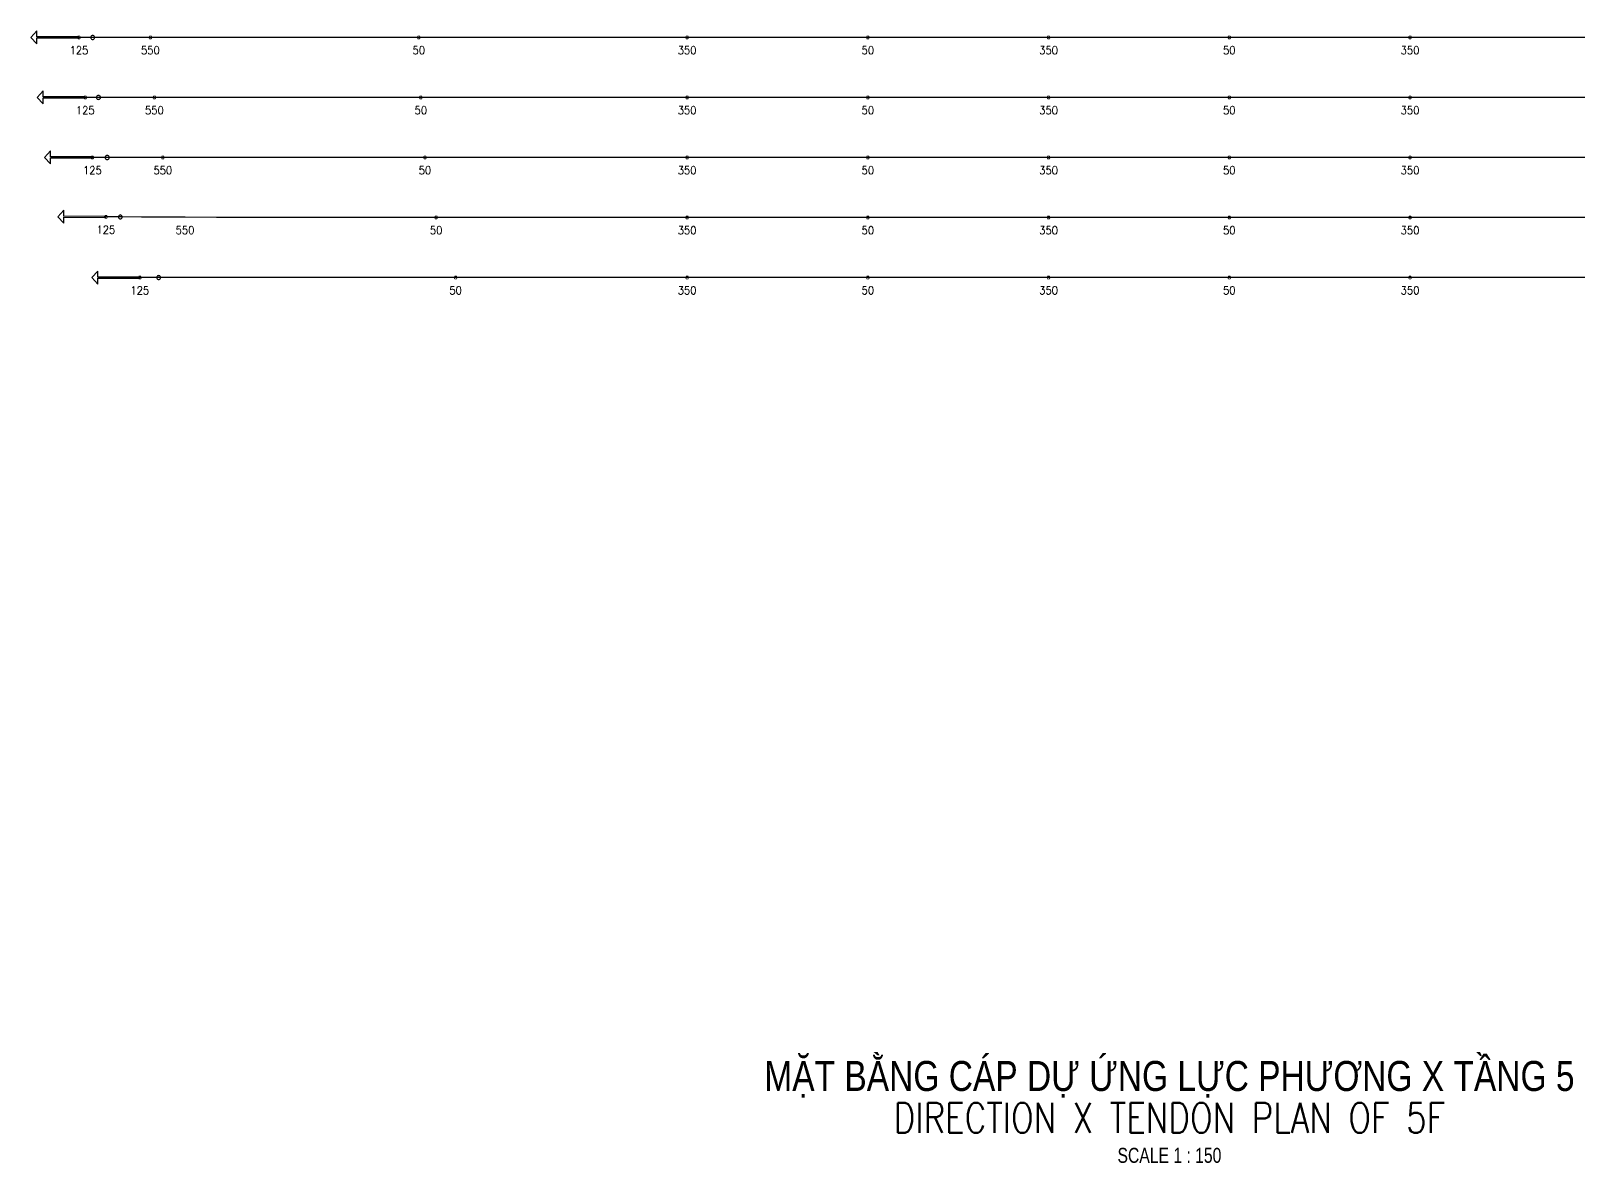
# Model space of a CAD drawing. Header units: millimetres. Extents: x -109376 to 505271, y -20580 to 113678.
# Drawn here: x 287500 to 326172, y 18374 to 46661 of the extents above; entities that cross this region are included whole.
import ezdxf
from ezdxf.enums import TextEntityAlignment as Align

# ---------------------------------------------------------------- set-up
doc = ezdxf.new("R2010")
doc.units = ezdxf.units.MM
doc.layers.add('Current_plane_Tendon', color=7, linetype='Continuous', true_color=0xab0000)
for name, color, linetype, lineweight in [('NDC_S_ANNO', 7, 'Continuous', 20), ('NDC_S_ENG TITLE', 3, 'Continuous', 20), ('NDC_S_TEXT SYMBOL', 7, 'Continuous', 20), ('NDC_S_VN TITLE', 6, 'Continuous', 35)]:
    doc.layers.add(name, color=color, linetype=linetype, lineweight=lineweight)
doc.styles.add('NDC_ANNO', font='', dxfattribs={"width": 0.8})
doc.styles.add('NDC_EN TXT', font='romans.shx', dxfattribs={"width": 0.8})
doc.styles.add('NDC_VIE TXT', font='arial.ttf', dxfattribs={"width": 0.8})
doc.styles.get("Standard").update_dxf_attribs({"font": 'arial.ttf'})
doc.styles.get('NDC_ANNO').set_extended_font_data('Dotum')

# ---------------------------------------------------------------- blocks, each defined once
blk = doc.blocks.new('Drawing name_symbol')
at = {"layer": 'NDC_S_ENG TITLE', "style": 'NDC_EN TXT', "width": 0.8}
blk.add_attdef('SECTDET1', text='', height=5, dxfattribs=at).set_placement((0, 1.01), align=Align.CENTER)
at = {"layer": 'NDC_S_TEXT SYMBOL', "lineweight": 25, "style": 'NDC_ANNO', "width": 0.8}
blk.add_attdef('SSCALE', text='', height=2.5, dxfattribs=at).set_placement((0, -4), align=Align.CENTER)
at = {"layer": 'NDC_S_VN TITLE', "style": 'NDC_VIE TXT', "width": 0.8}
blk.add_attdef('SECTDET2', text='', height=5, dxfattribs=at).set_placement((0, 7.97), align=Align.CENTER)
blk = doc.blocks.new('fdsfsdfdsf')
at = {"layer": 'Current_plane_Tendon', "color": 14, "linetype": 'Continuous', "true_color": 0xab0000}
for points, elevation in [([(413395, 305314), (412345, 305314), (412345, 305464), (412195, 305302), (412345, 305140), (412345, 305290), (413395, 305290)], 59), ([(413788, 305302), (413785, 305318), (413778, 305332), (413767, 305343), (413753, 305350), (413738, 305352), (413722, 305350), (413708, 305343), (413697, 305332), (413690, 305318), (413688, 305302), (413690, 305287), (413697, 305273), (413708, 305262), (413722, 305255), (413738, 305252), (413753, 305255), (413767, 305262), (413778, 305273), (413785, 305287), (413788, 305302)], 180), ([(413553, 303815), (412503, 303815), (412503, 303965), (412353, 303803), (412503, 303641), (412503, 303791), (413553, 303791)], 58), ([(413934, 303803), (413931, 303819), (413924, 303833), (413913, 303844), (413899, 303851), (413884, 303853), (413868, 303851), (413854, 303844), (413843, 303833), (413836, 303819), (413834, 303803), (413836, 303788), (413843, 303774), (413854, 303763), (413868, 303756), (413884, 303753), (413899, 303756), (413913, 303763), (413924, 303774), (413931, 303788), (413934, 303803)], 180), ([(413731, 302315), (412681, 302315), (412681, 302465), (412531, 302303), (412681, 302141), (412681, 302291), (413731, 302291)], 55), ([(414151, 302303), (414148, 302318), (414141, 302332), (414130, 302343), (414116, 302350), (414101, 302353), (414085, 302350), (414072, 302343), (414060, 302332), (414053, 302318), (414051, 302303), (414053, 302287), (414060, 302273), (414072, 302262), (414085, 302255), (414101, 302253), (414116, 302255), (414130, 302262), (414141, 302273), (414148, 302287), (414151, 302303)], 180), ([(414070, 300831), (413020, 300835), (413020, 300985), (412870, 300824), (413019, 300661), (413020, 300811), (414070, 300807)], 61), ([(414478, 300817), (414476, 300832), (414468, 300846), (414457, 300857), (414443, 300865), (414428, 300867), (414413, 300865), (414399, 300857), (414388, 300846), (414380, 300832), (414378, 300817), (414380, 300802), (414388, 300788), (414399, 300777), (414413, 300769), (414428, 300767), (414443, 300769), (414457, 300777), (414468, 300788), (414476, 300802), (414478, 300817)], 180), ([(414917, 299313), (413867, 299313), (413867, 299463), (413717, 299301), (413867, 299139), (413867, 299289), (414917, 299289)], 64), ([(415438, 299301), (415435, 299317), (415428, 299331), (415417, 299342), (415403, 299349), (415388, 299351), (415372, 299349), (415358, 299342), (415347, 299331), (415340, 299317), (415338, 299301), (415340, 299286), (415347, 299272), (415358, 299261), (415372, 299254), (415388, 299251), (415403, 299254), (415417, 299261), (415428, 299272), (415435, 299286), (415438, 299301)], 189)]:
    blk.add_lwpolyline(points, close=True, dxfattribs=dict(at, elevation=elevation))
for points, elevation in [([(413435, 305302, 20, 20, 0), (413415, 305337, 20, 20, 0), (413375, 305337, 20, 20, 0), (413355, 305302, 20, 20, 0), (413375, 305268, 20, 20, 0), (413415, 305268, 20, 20, 0)], 59), ([(415222, 305303, 20, 20, 0), (415202, 305338, 20, 20, 0), (415162, 305338, 20, 20, 0), (415142, 305303, 20, 20, 0), (415162, 305269, 20, 20, 0), (415202, 305269, 20, 20, 0)], 130), ([(421929, 305303, 20, 20, 0), (421909, 305338, 20, 20, 0), (421869, 305338, 20, 20, 0), (421849, 305303, 20, 20, 0), (421869, 305269, 20, 20, 0), (421909, 305269, 20, 20, 0)], -20), ([(428637, 305303, 20, 20, 0), (428617, 305338, 20, 20, 0), (428577, 305338, 20, 20, 0), (428557, 305303, 20, 20, 0), (428577, 305269, 20, 20, 0), (428617, 305269, 20, 20, 0)], 130), ([(433155, 305303, 20, 20, 0), (433135, 305338, 20, 20, 0), (433095, 305338, 20, 20, 0), (433075, 305303, 20, 20, 0), (433095, 305269, 20, 20, 0), (433135, 305269, 20, 20, 0)], -20), ([(437672, 305303, 20, 20, 0), (437652, 305338, 20, 20, 0), (437612, 305338, 20, 20, 0), (437592, 305303, 20, 20, 0), (437612, 305269, 20, 20, 0), (437652, 305269, 20, 20, 0)], 130), ([(442190, 305303, 20, 20, 0), (442170, 305338, 20, 20, 0), (442130, 305338, 20, 20, 0), (442110, 305303, 20, 20, 0), (442130, 305269, 20, 20, 0), (442170, 305269, 20, 20, 0)], -20), ([(446707, 305303, 20, 20, 0), (446687, 305338, 20, 20, 0), (446647, 305338, 20, 20, 0), (446627, 305303, 20, 20, 0), (446647, 305269, 20, 20, 0), (446687, 305269, 20, 20, 0)], 130), ([(413593, 303803, 20, 20, 0), (413573, 303838, 20, 20, 0), (413533, 303838, 20, 20, 0), (413513, 303803, 20, 20, 0), (413533, 303768, 20, 20, 0), (413573, 303768, 20, 20, 0)], 58), ([(415322, 303803, 20, 20, 0), (415302, 303838, 20, 20, 0), (415262, 303838, 20, 20, 0), (415242, 303803, 20, 20, 0), (415262, 303769, 20, 20, 0), (415302, 303769, 20, 20, 0)], 130), ([(421980, 303803, 20, 20, 0), (421960, 303838, 20, 20, 0), (421920, 303838, 20, 20, 0), (421900, 303803, 20, 20, 0), (421920, 303769, 20, 20, 0), (421960, 303769, 20, 20, 0)], -20), ([(428637, 303803, 20, 20, 0), (428617, 303838, 20, 20, 0), (428577, 303838, 20, 20, 0), (428557, 303803, 20, 20, 0), (428577, 303769, 20, 20, 0), (428617, 303769, 20, 20, 0)], 130), ([(433155, 303803, 20, 20, 0), (433135, 303838, 20, 20, 0), (433095, 303838, 20, 20, 0), (433075, 303803, 20, 20, 0), (433095, 303769, 20, 20, 0), (433135, 303769, 20, 20, 0)], -20), ([(437672, 303803, 20, 20, 0), (437652, 303838, 20, 20, 0), (437612, 303838, 20, 20, 0), (437592, 303803, 20, 20, 0), (437612, 303769, 20, 20, 0), (437652, 303769, 20, 20, 0)], 130), ([(442190, 303803, 20, 20, 0), (442170, 303838, 20, 20, 0), (442130, 303838, 20, 20, 0), (442110, 303803, 20, 20, 0), (442130, 303769, 20, 20, 0), (442170, 303769, 20, 20, 0)], -20), ([(446707, 303803, 20, 20, 0), (446687, 303838, 20, 20, 0), (446647, 303838, 20, 20, 0), (446627, 303803, 20, 20, 0), (446647, 303769, 20, 20, 0), (446687, 303769, 20, 20, 0)], 130), ([(413771, 302303, 20, 20, 0), (413751, 302337, 20, 20, 0), (413711, 302337, 20, 20, 0), (413691, 302303, 20, 20, 0), (413711, 302268, 20, 20, 0), (413751, 302268, 20, 20, 0)], 55), ([(415532, 302303, 20, 20, 0), (415512, 302338, 20, 20, 0), (415472, 302338, 20, 20, 0), (415452, 302303, 20, 20, 0), (415472, 302269, 20, 20, 0), (415512, 302269, 20, 20, 0)], 130), ([(422085, 302303, 20, 20, 0), (422065, 302338, 20, 20, 0), (422025, 302338, 20, 20, 0), (422005, 302303, 20, 20, 0), (422025, 302269, 20, 20, 0), (422065, 302269, 20, 20, 0)], -20), ([(428637, 302303, 20, 20, 0), (428617, 302338, 20, 20, 0), (428577, 302338, 20, 20, 0), (428557, 302303, 20, 20, 0), (428577, 302269, 20, 20, 0), (428617, 302269, 20, 20, 0)], 130), ([(433155, 302303, 20, 20, 0), (433135, 302338, 20, 20, 0), (433095, 302338, 20, 20, 0), (433075, 302303, 20, 20, 0), (433095, 302269, 20, 20, 0), (433135, 302269, 20, 20, 0)], -20), ([(437672, 302303, 20, 20, 0), (437652, 302338, 20, 20, 0), (437612, 302338, 20, 20, 0), (437592, 302303, 20, 20, 0), (437612, 302269, 20, 20, 0), (437652, 302269, 20, 20, 0)], 130), ([(442190, 302303, 20, 20, 0), (442170, 302338, 20, 20, 0), (442130, 302338, 20, 20, 0), (442110, 302303, 20, 20, 0), (442130, 302269, 20, 20, 0), (442170, 302269, 20, 20, 0)], -20), ([(446707, 302303, 20, 20, 0), (446687, 302338, 20, 20, 0), (446647, 302338, 20, 20, 0), (446627, 302303, 20, 20, 0), (446647, 302269, 20, 20, 0), (446687, 302269, 20, 20, 0)], 130), ([(414110, 300819, 20, 20, 0), (414090, 300853, 20, 20, 0), (414050, 300853, 20, 20, 0), (414030, 300819, 20, 20, 0), (414050, 300784, 20, 20, 0), (414090, 300784, 20, 20, 0)], 61), ([(422363, 300806, 20, 20, 0), (422343, 300840, 20, 20, 0), (422303, 300840, 20, 20, 0), (422283, 300806, 20, 20, 0), (422303, 300771, 20, 20, 0), (422343, 300771, 20, 20, 0)], -20), ([(428637, 300803, 20, 20, 0), (428617, 300838, 20, 20, 0), (428577, 300838, 20, 20, 0), (428557, 300803, 20, 20, 0), (428577, 300769, 20, 20, 0), (428617, 300769, 20, 20, 0)], 130), ([(433155, 300803, 20, 20, 0), (433135, 300838, 20, 20, 0), (433095, 300838, 20, 20, 0), (433075, 300803, 20, 20, 0), (433095, 300769, 20, 20, 0), (433135, 300769, 20, 20, 0)], -20), ([(437672, 300803, 20, 20, 0), (437652, 300838, 20, 20, 0), (437612, 300838, 20, 20, 0), (437592, 300803, 20, 20, 0), (437612, 300769, 20, 20, 0), (437652, 300769, 20, 20, 0)], 130), ([(442190, 300803, 20, 20, 0), (442170, 300838, 20, 20, 0), (442130, 300838, 20, 20, 0), (442110, 300803, 20, 20, 0), (442130, 300769, 20, 20, 0), (442170, 300769, 20, 20, 0)], -20), ([(446707, 300803, 20, 20, 0), (446687, 300838, 20, 20, 0), (446647, 300838, 20, 20, 0), (446627, 300803, 20, 20, 0), (446647, 300769, 20, 20, 0), (446687, 300769, 20, 20, 0)], 130), ([(414957, 299301, 20, 20, 0), (414937, 299336, 20, 20, 0), (414897, 299336, 20, 20, 0), (414877, 299301, 20, 20, 0), (414897, 299267, 20, 20, 0), (414937, 299267, 20, 20, 0)], 64), ([(422851, 299303, 20, 20, 0), (422831, 299338, 20, 20, 0), (422791, 299338, 20, 20, 0), (422771, 299303, 20, 20, 0), (422791, 299269, 20, 20, 0), (422831, 299269, 20, 20, 0)], -20), ([(428637, 299303, 20, 20, 0), (428617, 299338, 20, 20, 0), (428577, 299338, 20, 20, 0), (428557, 299303, 20, 20, 0), (428577, 299269, 20, 20, 0), (428617, 299269, 20, 20, 0)], 130), ([(433155, 299303, 20, 20, 0), (433135, 299338, 20, 20, 0), (433095, 299338, 20, 20, 0), (433075, 299303, 20, 20, 0), (433095, 299269, 20, 20, 0), (433135, 299269, 20, 20, 0)], -20), ([(437672, 299303, 20, 20, 0), (437652, 299338, 20, 20, 0), (437612, 299338, 20, 20, 0), (437592, 299303, 20, 20, 0), (437612, 299269, 20, 20, 0), (437652, 299269, 20, 20, 0)], 130), ([(442190, 299303, 20, 20, 0), (442170, 299338, 20, 20, 0), (442130, 299338, 20, 20, 0), (442110, 299303, 20, 20, 0), (442130, 299269, 20, 20, 0), (442170, 299269, 20, 20, 0)], -20), ([(446707, 299303, 20, 20, 0), (446687, 299338, 20, 20, 0), (446647, 299338, 20, 20, 0), (446627, 299303, 20, 20, 0), (446647, 299269, 20, 20, 0), (446687, 299269, 20, 20, 0)], 130)]:
    blk.add_lwpolyline(points, format="xyseb", close=True, dxfattribs=dict(at, elevation=elevation))
for points in [[(415182, 305303, 130), (415028, 305303, 129), (414875, 305303, 127), (414721, 305303, 123), (414567, 305303, 118), (414414, 305303, 111), (413968, 305302, 224), (413815, 305302, 214), (413661, 305302, 203), (413507, 305302, 190), (413354, 305302, 176)], [(428597, 305303, 130), (427759, 305303, 125), (426920, 305303, 111), (426082, 305303, 88), (425243, 305303, 55), (424405, 305303, 22), (423566, 305303, -1), (422728, 305303, -15), (421889, 305303, -20), (421051, 305303, -15), (420212, 305303, -1), (419374, 305303, 22), (418536, 305303, 55), (417697, 305303, 88), (416859, 305303, 111), (416020, 305303, 125), (415182, 305303, 130)], [(437632, 305303, 130), (437067, 305303, 125), (436503, 305303, 111), (435938, 305303, 88), (435373, 305303, 55), (434809, 305303, 22), (434244, 305303, -1), (433679, 305303, -15), (433115, 305303, -20), (432550, 305303, -15), (431985, 305303, -1), (431420, 305303, 22), (430856, 305303, 55), (430291, 305303, 88), (429726, 305303, 111), (429162, 305303, 125), (428597, 305303, 130)], [(446667, 305303, 130), (446102, 305303, 125), (445538, 305303, 111), (444973, 305303, 88), (444408, 305303, 55), (443844, 305303, 22), (443279, 305303, -1), (442714, 305303, -15), (442150, 305303, -20), (441585, 305303, -15), (441020, 305303, -1), (440456, 305303, 22), (439891, 305303, 55), (439326, 305303, 88), (438761, 305303, 111), (438197, 305303, 125), (437632, 305303, 130)], [(455578, 305303, 130), (455022, 305303, 125), (454465, 305303, 111), (453908, 305303, 88), (453351, 305303, 55), (452794, 305303, 22), (452237, 305303, -1), (451680, 305303, -15), (451123, 305303, -20), (450566, 305303, -15), (450009, 305303, -1), (449452, 305303, 22), (448895, 305303, 55), (448338, 305303, 88), (447781, 305303, 111), (447224, 305303, 125), (446667, 305303, 130)], [(415282, 303803, 130), (415150, 303803, 129), (415018, 303803, 128), (414886, 303803, 124), (414754, 303803, 120), (414622, 303803, 115), (414181, 303803, 229), (414049, 303803, 221), (413917, 303803, 212), (413785, 303803, 202), (413653, 303803, 190), (413521, 303803, 177)], [(428597, 303803, 130), (427765, 303803, 125), (426933, 303803, 111), (426100, 303803, 88), (425268, 303803, 55), (424436, 303803, 22), (423604, 303803, -1), (422772, 303803, -15), (421940, 303803, -20), (421107, 303803, -15), (420275, 303803, -1), (419443, 303803, 22), (418611, 303803, 55), (417779, 303803, 88), (416947, 303803, 111), (416114, 303803, 125), (415282, 303803, 130)], [(437632, 303803, 130), (437067, 303803, 125), (436503, 303803, 111), (435938, 303803, 88), (435373, 303803, 55), (434809, 303803, 22), (434244, 303803, -1), (433679, 303803, -15), (433115, 303803, -20), (432550, 303803, -15), (431985, 303803, -1), (431420, 303803, 22), (430856, 303803, 55), (430291, 303803, 88), (429726, 303803, 111), (429162, 303803, 125), (428597, 303803, 130)], [(446667, 303803, 130), (446102, 303803, 125), (445538, 303803, 111), (444973, 303803, 88), (444408, 303803, 55), (443844, 303803, 22), (443279, 303803, -1), (442714, 303803, -15), (442150, 303803, -20), (441585, 303803, -15), (441020, 303803, -1), (440456, 303803, 22), (439891, 303803, 55), (439326, 303803, 88), (438761, 303803, 111), (438197, 303803, 125), (437632, 303803, 130)], [(455578, 303803, 130), (455022, 303803, 125), (454465, 303803, 111), (453908, 303803, 88), (453351, 303803, 55), (452794, 303803, 22), (452237, 303803, -1), (451680, 303803, -15), (451123, 303803, -20), (450566, 303803, -15), (450009, 303803, -1), (449452, 303803, 22), (448895, 303803, 55), (448338, 303803, 88), (447781, 303803, 111), (447224, 303803, 125), (446667, 303803, 130)], [(415492, 302303, 130), (415345, 302303, 129), (415197, 302303, 127), (415049, 302303, 123), (414901, 302303, 118), (414470, 302303, 236), (414323, 302303, 228), (414175, 302303, 218), (414027, 302303, 207), (413879, 302303, 194), (413731, 302303, 180)], [(428597, 302303, 130), (427778, 302303, 125), (426959, 302303, 111), (426140, 302303, 88), (425321, 302303, 55), (424502, 302303, 22), (423683, 302303, -1), (422864, 302303, -15), (422045, 302303, -20), (421226, 302303, -15), (420407, 302303, -1), (419588, 302303, 22), (418768, 302303, 55), (417949, 302303, 88), (417130, 302303, 111), (416311, 302303, 125), (415492, 302303, 130)], [(437632, 302303, 130), (437067, 302303, 125), (436503, 302303, 111), (435938, 302303, 88), (435373, 302303, 55), (434809, 302303, 22), (434244, 302303, -1), (433679, 302303, -15), (433115, 302303, -20), (432550, 302303, -15), (431985, 302303, -1), (431420, 302303, 22), (430856, 302303, 55), (430291, 302303, 88), (429726, 302303, 111), (429162, 302303, 125), (428597, 302303, 130)], [(446667, 302303, 130), (446102, 302303, 125), (445538, 302303, 111), (444973, 302303, 88), (444408, 302303, 55), (443844, 302303, 22), (443279, 302303, -1), (442714, 302303, -15), (442150, 302303, -20), (441585, 302303, -15), (441020, 302303, -1), (440456, 302303, 22), (439891, 302303, 55), (439326, 302303, 88), (438761, 302303, 111), (438197, 302303, 125), (437632, 302303, 130)], [(455578, 302303, 130), (455022, 302303, 125), (454465, 302303, 111), (453908, 302303, 88), (453351, 302303, 55), (452794, 302303, 22), (452237, 302303, -1), (451680, 302303, -15), (451123, 302303, -20), (450566, 302303, -15), (450009, 302303, -1), (449452, 302303, 22), (448895, 302303, 55), (448338, 302303, 88), (447781, 302303, 111), (447224, 302303, 125), (446667, 302303, 130)], [(416049, 300808, 130), (415894, 300808, 129), (415738, 300809, 128), (415583, 300810, 124), (415428, 300810, 120), (415273, 300811, 115), (415117, 300812, 108), (414962, 300813, 100), (414467, 300817, 210), (414312, 300817, 199), (414156, 300818, 187), (414070, 300819, 180)], [(428597, 300803, 130), (427813, 300804, 125), (427028, 300804, 111), (426244, 300804, 88), (425460, 300804, 55), (424676, 300805, 22), (423891, 300805, -1), (423107, 300805, -15), (422323, 300806, -20), (421539, 300806, -15), (420754, 300806, -1), (419970, 300806, 22), (419186, 300807, 55), (418402, 300807, 88), (417617, 300807, 111), (416833, 300807, 125), (416049, 300808, 130)], [(437632, 300803, 130), (437067, 300803, 125), (436503, 300803, 111), (435938, 300803, 88), (435373, 300803, 55), (434809, 300803, 22), (434244, 300803, -1), (433679, 300803, -15), (433115, 300803, -20), (432550, 300803, -15), (431985, 300803, -1), (431420, 300803, 22), (430856, 300803, 55), (430291, 300803, 88), (429726, 300803, 111), (429162, 300803, 125), (428597, 300803, 130)], [(446667, 300803, 130), (446102, 300803, 125), (445538, 300803, 111), (444973, 300803, 88), (444408, 300803, 55), (443844, 300803, 22), (443279, 300803, -1), (442714, 300803, -15), (442150, 300803, -20), (441585, 300803, -15), (441020, 300803, -1), (440456, 300803, 22), (439891, 300803, 55), (439326, 300803, 88), (438761, 300803, 111), (438197, 300803, 125), (437632, 300803, 130)], [(455578, 300803, 130), (455022, 300803, 125), (454465, 300803, 111), (453908, 300803, 88), (453351, 300803, 55), (452794, 300803, 22), (452237, 300803, -1), (451680, 300803, -15), (451123, 300803, -20), (450566, 300803, -15), (450009, 300803, -1), (449452, 300803, 22), (448895, 300803, 55), (448338, 300803, 88), (447781, 300803, 111), (447224, 300803, 125), (446667, 300803, 130)], [(417025, 299303, 130), (416853, 299303, 129), (416682, 299303, 128), (416511, 299303, 124), (416339, 299303, 120), (415822, 299301, 230), (415651, 299301, 223), (415479, 299301, 215), (415308, 299301, 206), (415137, 299301, 195), (414965, 299301, 184), (414917, 299301, 180)], [(428597, 299303, 130), (427874, 299303, 125), (427150, 299303, 111), (426427, 299303, 88), (425704, 299303, 55), (424981, 299303, 22), (424257, 299303, -1), (423534, 299303, -15), (422811, 299303, -20), (422088, 299303, -15), (421364, 299303, -1), (420641, 299303, 22), (419918, 299303, 55), (419194, 299303, 88), (418471, 299303, 111), (417748, 299303, 125), (417025, 299303, 130)], [(437632, 299303, 130), (437067, 299303, 125), (436503, 299303, 111), (435938, 299303, 88), (435373, 299303, 55), (434809, 299303, 22), (434244, 299303, -1), (433679, 299303, -15), (433115, 299303, -20), (432550, 299303, -15), (431985, 299303, -1), (431420, 299303, 22), (430856, 299303, 55), (430291, 299303, 88), (429726, 299303, 111), (429162, 299303, 125), (428597, 299303, 130)], [(446667, 299303, 130), (446102, 299303, 125), (445538, 299303, 111), (444973, 299303, 88), (444408, 299303, 55), (443844, 299303, 22), (443279, 299303, -1), (442714, 299303, -15), (442150, 299303, -20), (441585, 299303, -15), (441020, 299303, -1), (440456, 299303, 22), (439891, 299303, 55), (439326, 299303, 88), (438761, 299303, 111), (438197, 299303, 125), (437632, 299303, 130)], [(455578, 299303, 130), (455022, 299303, 125), (454465, 299303, 111), (453908, 299303, 88), (453351, 299303, 55), (452794, 299303, 22), (452237, 299303, -1), (451680, 299303, -15), (451123, 299303, -20), (450566, 299303, -15), (450009, 299303, -1), (449452, 299303, 22), (448895, 299303, 55), (448338, 299303, 88), (447781, 299303, 111), (447224, 299303, 125), (446667, 299303, 130)]]:
    blk.add_polyline3d(points, dxfattribs=at)
at = {"layer": 'Current_plane_Tendon', "color": 14, "linetype": 'Continuous', "true_color": 0xab0000, "char_height": 200, "attachment_point": 5}
for s, insert in [('\\FSTANDARD.shx;125', (413395, 304982, 180)), ('\\FSTANDARD.shx;550', (415182, 304983, 130)), ('\\FSTANDARD.shx;50', (421889, 304983, -20)), ('\\FSTANDARD.shx;350', (428597, 304983, 130)), ('\\FSTANDARD.shx;50', (433115, 304983, -20)), ('\\FSTANDARD.shx;350', (437632, 304983, 130)), ('\\FSTANDARD.shx;50', (442150, 304983, -20)), ('\\FSTANDARD.shx;350', (446667, 304983, 130)), ('\\FSTANDARD.shx;125', (413553, 303483, 180)), ('\\FSTANDARD.shx;550', (415282, 303483, 130)), ('\\FSTANDARD.shx;50', (421940, 303483, -20)), ('\\FSTANDARD.shx;350', (428597, 303483, 130)), ('\\FSTANDARD.shx;50', (433115, 303483, -20)), ('\\FSTANDARD.shx;350', (437632, 303483, 130)), ('\\FSTANDARD.shx;50', (442150, 303483, -20)), ('\\FSTANDARD.shx;350', (446667, 303483, 130)), ('\\FSTANDARD.shx;125', (413731, 301983, 180)), ('\\FSTANDARD.shx;550', (415492, 301983, 130)), ('\\FSTANDARD.shx;50', (422045, 301983, -20)), ('\\FSTANDARD.shx;350', (428597, 301983, 130)), ('\\FSTANDARD.shx;50', (433115, 301983, -20)), ('\\FSTANDARD.shx;350', (437632, 301983, 130)), ('\\FSTANDARD.shx;50', (442150, 301983, -20)), ('\\FSTANDARD.shx;350', (446667, 301983, 130)), ('\\FSTANDARD.shx;50', (433115, 300483, -20)), ('\\FSTANDARD.shx;350', (437632, 300483, 130)), ('\\FSTANDARD.shx;50', (442150, 300483, -20)), ('\\FSTANDARD.shx;350', (446667, 300483, 130)), ('\\FSTANDARD.shx;125', (414917, 298981, 180)), ('\\FSTANDARD.shx;50', (422811, 298983, -20)), ('\\FSTANDARD.shx;350', (428597, 298983, 130)), ('\\FSTANDARD.shx;50', (433115, 298983, -20)), ('\\FSTANDARD.shx;350', (437632, 298983, 130)), ('\\FSTANDARD.shx;50', (442150, 298983, -20)), ('\\FSTANDARD.shx;350', (446667, 298983, 130))]:
    blk.add_mtext(s, dxfattribs=dict(at, insert=insert))
for s, insert, rotation in [('\\FSTANDARD.shx;125', (414068, 300499, 180), 359.7438), ('\\FSTANDARD.shx;550', (416047, 300488, 130), 359.7438), ('\\FSTANDARD.shx;50', (422323, 300486, -20), 359.9801), ('\\FSTANDARD.shx;350', (428597, 300483, 130), 359.9801)]:
    blk.add_mtext(s, dxfattribs=dict(at, insert=insert, rotation=rotation))

msp = doc.modelspace()

# ---------------------------------------------------------------- block references
at = {"layer": 'Current_plane_Tendon', "linetype": 'Continuous'}
msp.add_blockref('fdsfsdfdsf', (-124695.6, -258803.5, -180), dxfattribs=at)
at = {"layer": 'NDC_S_ANNO', "xscale": 150, "yscale": 150, "zscale": 150}
msp.add_blockref('Drawing name_symbol', (315957.3, 18979), dxfattribs=at).add_auto_attribs({'SECTDET1': 'DIRECTION X TENDON PLAN OF 5F', 'SECTDET2': 'MẶT BẰNG CÁP DỰ ỨNG LỰC PHƯƠNG X TẦNG 5', 'SSCALE': 'SCALE 1 : 150'})

doc.saveas('drawing.dxf')
